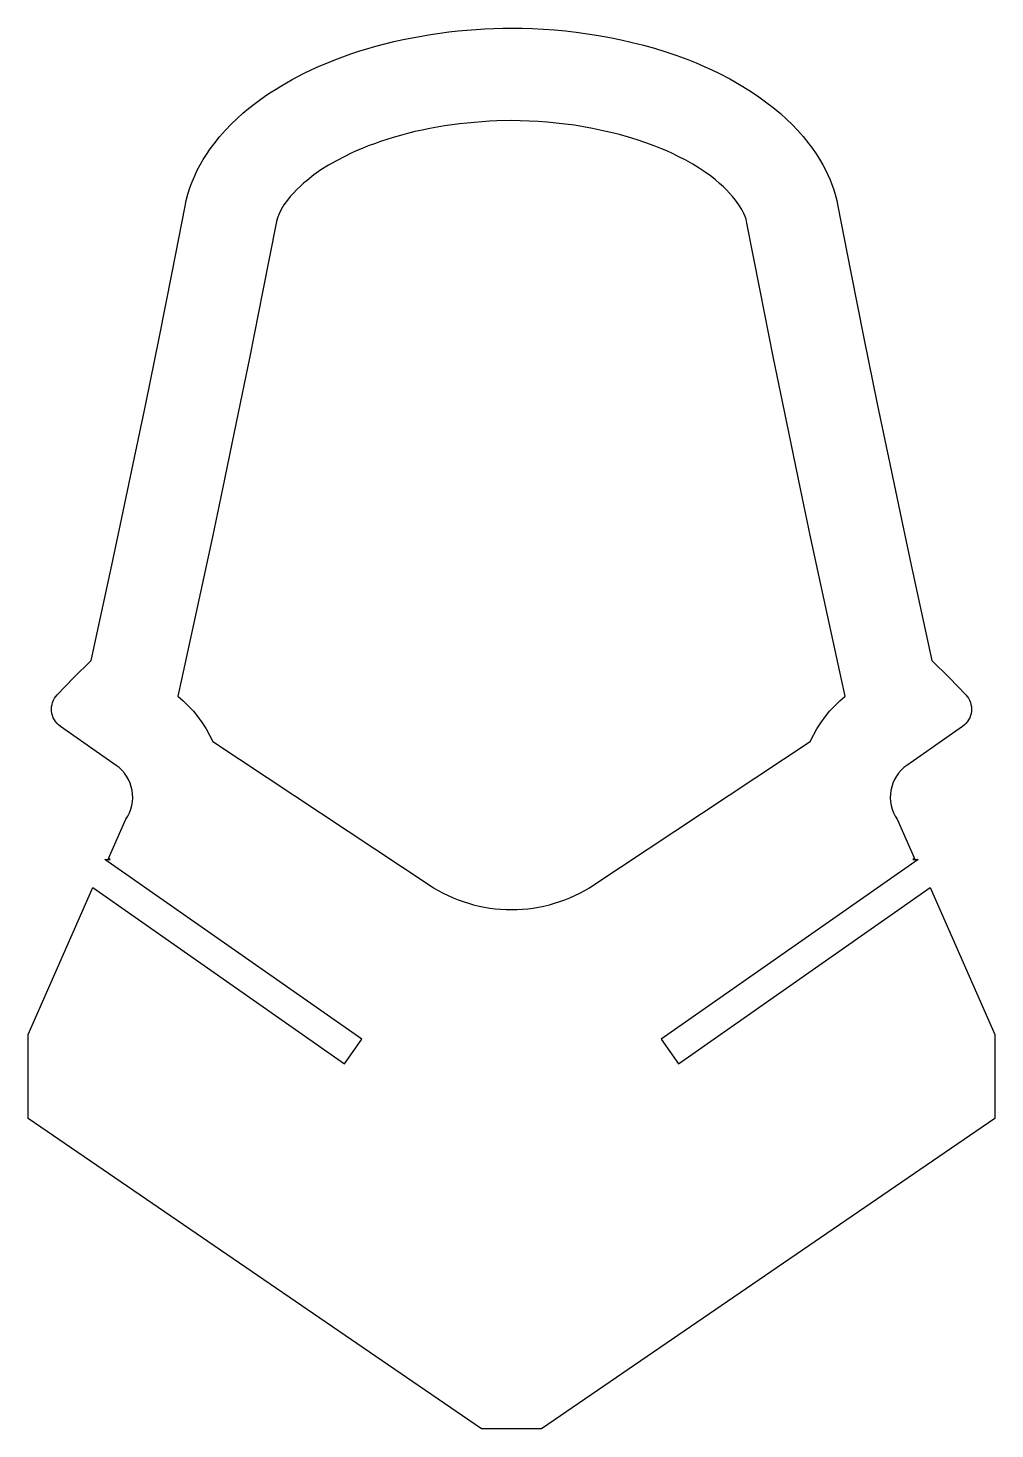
# Model space of a CAD drawing. Header units: millimetres. Extents: x 0 to 81, y 0 to 117.
import ezdxf

# ---------------------------------------------------------------- set-up
doc = ezdxf.new("R2010")
doc.units = ezdxf.units.MM
doc.layers.add('CUT', color=1, linetype='Continuous')

msp = doc.modelspace()

# ---------------------------------------------------------------- linework, layer by layer
at = {"layer": 'CUT'}
for points in [[(6.75, 47.78), (8.2, 51.08), (8.36, 51.32), (8.5, 51.61), (8.61, 51.91), (8.7, 52.22), (8.75, 52.53), (8.77, 52.85), (8.76, 53.17), (8.72, 53.48), (8.65, 53.79), (8.55, 54.1), (8.42, 54.39), (8.26, 54.67), (8.08, 54.93), (7.87, 55.17), (7.64, 55.39), (7.39, 55.58), (2.72, 58.85), (2.56, 58.97), (2.43, 59.1), (2.31, 59.25), (2.21, 59.4), (2.12, 59.57), (2.05, 59.75), (2, 59.93), (1.97, 60.11), (1.97, 60.3), (1.98, 60.49), (2.01, 60.67), (2.06, 60.86), (2.13, 61.03), (2.22, 61.2), (2.32, 61.35), (2.45, 61.5), (3.82, 62.92), (5.28, 64.37), (7.02, 72.36), (7.87, 76.32), (8.71, 80.32), (9.86, 85.86), (10.98, 91.36), (12.07, 96.86), (13.16, 102.41), (13.26, 102.89), (13.4, 103.43), (13.56, 103.96), (13.75, 104.47), (13.96, 104.96), (14.18, 105.43), (14.43, 105.89), (14.68, 106.33), (14.95, 106.76), (15.26, 107.21), (15.58, 107.65), (16.05, 108.24), (16.54, 108.78), (17.03, 109.29), (17.52, 109.76), (18, 110.2), (18.48, 110.6), (18.94, 110.96), (19.38, 111.29), (19.82, 111.6), (20.26, 111.91), (20.72, 112.2), (21.18, 112.48), (21.65, 112.76), (22.12, 113.03), (22.6, 113.28), (23.09, 113.53), (23.73, 113.84), (24.38, 114.14), (25.03, 114.41), (25.69, 114.68), (26.36, 114.93), (27.03, 115.17), (27.7, 115.39), (28.37, 115.6), (29.13, 115.82), (29.89, 116.02), (30.65, 116.21), (31.42, 116.38), (32.19, 116.53), (32.95, 116.67), (33.72, 116.8), (34.49, 116.91), (35.25, 117.01), (36.02, 117.1), (36.77, 117.17), (37.53, 117.23), (38.28, 117.27), (39.03, 117.31), (39.77, 117.33), (40.5, 117.34), (41.38, 117.33), (42.27, 117.3), (43.17, 117.25), (44.09, 117.18), (45.01, 117.1), (45.93, 116.99), (46.86, 116.86), (47.8, 116.72), (48.74, 116.55), (49.68, 116.36), (50.62, 116.14), (51.55, 115.9), (52.49, 115.64), (53.42, 115.35), (54.34, 115.04), (55.26, 114.7), (55.96, 114.42), (56.64, 114.13), (57.29, 113.83), (57.91, 113.53), (58.79, 113.08), (59.61, 112.61), (60.38, 112.14), (61.11, 111.65), (61.79, 111.17), (62.42, 110.67), (63.02, 110.18), (63.56, 109.69), (64, 109.26), (64.46, 108.78), (64.94, 108.25), (65.42, 107.65), (65.72, 107.25), (66.01, 106.81), (66.3, 106.36), (66.58, 105.88), (66.81, 105.45), (67.01, 105.03), (67.19, 104.62), (67.34, 104.24), (67.47, 103.87), (67.58, 103.52), (67.67, 103.2), (67.74, 102.89), (67.84, 102.41), (68.93, 96.86), (70.02, 91.36), (71.14, 85.86), (72.29, 80.32), (73.13, 76.32), (73.98, 72.36), (75.72, 64.37), (77.18, 62.92), (78.55, 61.5), (78.68, 61.35), (78.78, 61.2), (78.87, 61.03), (78.94, 60.86), (78.99, 60.67), (79.02, 60.49), (79.03, 60.3), (79.03, 60.11), (79, 59.93), (78.95, 59.75), (78.88, 59.57), (78.79, 59.4), (78.69, 59.25), (78.57, 59.1), (78.44, 58.97), (78.28, 58.85), (73.61, 55.58), (73.36, 55.39), (73.13, 55.17), (72.92, 54.93), (72.74, 54.67), (72.58, 54.39), (72.45, 54.1), (72.35, 53.79), (72.28, 53.48), (72.24, 53.17), (72.23, 52.85), (72.25, 52.53), (72.3, 52.22), (72.39, 51.91), (72.5, 51.61), (72.64, 51.32), (72.8, 51.08), (74.25, 47.78), (74.12, 47.7), (74.56, 47.7), (74.56, 47.7), (53.05, 32.64), (54.49, 30.59), (75.58, 45.36), (81, 33.03), (81, 26), (43, 0), (38, 0), (0, 26), (0, 33.03), (5.42, 45.36), (26.51, 30.59), (27.95, 32.64), (6.44, 47.7), (6.88, 47.7)], [(20.78, 100.99), (19.68, 95.36), (18.57, 89.83), (17.45, 84.3), (16.29, 78.73), (15.45, 74.71), (14.6, 70.73), (12.87, 62.78), (12.56, 61.37), (13.01, 60.98), (13.44, 60.55), (13.85, 60.11), (14.23, 59.64), (14.59, 59.15), (14.91, 58.65), (15.21, 58.12), (15.48, 57.58), (33.59, 45.58), (33.98, 45.33), (34.37, 45.1), (34.78, 44.89), (35.19, 44.68), (35.6, 44.5), (36.03, 44.33), (36.46, 44.17), (36.89, 44.03), (37.33, 43.91), (37.78, 43.8), (38.23, 43.71), (38.68, 43.63), (39.13, 43.57), (39.59, 43.53), (40.04, 43.51), (40.5, 43.5), (40.96, 43.51), (41.41, 43.53), (41.87, 43.57), (42.32, 43.63), (42.77, 43.71), (43.22, 43.8), (43.67, 43.91), (44.11, 44.03), (44.54, 44.17), (44.97, 44.33), (45.4, 44.5), (45.81, 44.68), (46.22, 44.89), (46.63, 45.1), (47.02, 45.33), (47.41, 45.58), (65.52, 57.58), (65.79, 58.12), (66.09, 58.65), (66.41, 59.15), (66.77, 59.64), (67.15, 60.11), (67.56, 60.55), (67.99, 60.98), (68.44, 61.37), (68.13, 62.78), (66.4, 70.73), (65.55, 74.71), (64.71, 78.73), (63.55, 84.3), (62.43, 89.83), (61.32, 95.36), (60.22, 100.99), (60.19, 101.15), (60.15, 101.32), (60.08, 101.54), (59.96, 101.8), (59.79, 102.14), (59.55, 102.54), (59.27, 102.93), (59.02, 103.24), (58.77, 103.52), (58.52, 103.79), (58.27, 104.03), (57.93, 104.33), (57.56, 104.64), (57.16, 104.95), (56.71, 105.28), (56.21, 105.6), (55.68, 105.93), (55.09, 106.26), (54.46, 106.59), (54, 106.82), (53.51, 107.04), (53, 107.26), (52.46, 107.47), (51.75, 107.73), (51.03, 107.98), (50.3, 108.2), (49.56, 108.41), (48.81, 108.6), (48.05, 108.77), (47.29, 108.93), (46.53, 109.06), (45.77, 109.19), (45, 109.29), (44.24, 109.38), (43.48, 109.45), (42.72, 109.51), (41.97, 109.55), (41.23, 109.58), (40.5, 109.59), (39.28, 109.56), (38.66, 109.53), (38.03, 109.49), (37.41, 109.44), (36.78, 109.38), (36.15, 109.31), (35.52, 109.23), (34.9, 109.14), (34.27, 109.03), (33.65, 108.92), (33.03, 108.79), (32.41, 108.66), (31.8, 108.51), (31.19, 108.35), (30.59, 108.17), (30.06, 108.01), (29.54, 107.83), (29.02, 107.65), (28.5, 107.46), (28, 107.25), (27.5, 107.04), (27.02, 106.82), (26.54, 106.59), (25.84, 106.23), (25.18, 105.84), (24.54, 105.45), (23.95, 105.03), (23.37, 104.58), (23.08, 104.34), (22.79, 104.08), (22.51, 103.81), (22.23, 103.52), (21.97, 103.23), (21.73, 102.93), (21.44, 102.52), (21.21, 102.14), (21.03, 101.79), (20.9, 101.45), (20.81, 101.14)]]:
    msp.add_lwpolyline(points, close=True, dxfattribs=at)

doc.saveas('drawing.dxf')
